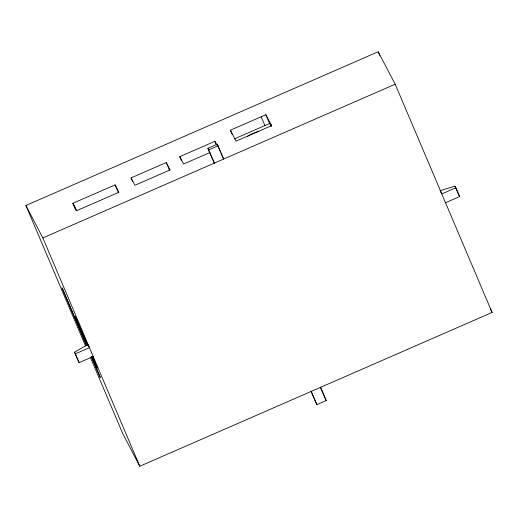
<?xml version="1.0" encoding="UTF-8"?>
<svg xmlns="http://www.w3.org/2000/svg" width="518" height="518" viewBox="0 0 518 518"><rect width="100%" height="100%" fill="white"/><g stroke="black" fill="none" stroke-linecap="round" stroke-linejoin="round"><path stroke-width="0.78" d="M74.553 352.214L87.775 344.476L89.452 347.682L75.388 353.813L74.553 352.214L78.296 361.027L79.131 362.632L93.195 356.494M85.574 346.05L25.9 205.497L378.185 51.755L395.189 84.214L492.1 312.451L139.789 466.245L122.837 433.806L90.313 357.206M230.38 130.193L265.857 114.711L271.574 125.641L236.091 141.123L230.38 130.193L232.245 134.602M72.876 203.296L115.061 184.887L118.913 192.262L76.729 210.671L72.876 203.296L75.058 208.437M131.086 177.894L166.246 162.555L170.098 169.923L134.945 185.263L131.086 177.894L132.647 181.565M181.3 160.334L179.74 156.663L214.892 141.323L216.647 144.671M207.886 148.297L214.335 163.118L207.886 148.297L217.256 144.205L223.711 159.026L222.034 155.821M208.722 149.896L218.097 145.804M234.117 139.005L269.6 123.524L270.992 126.191M209.958 152.525L183.599 164.031L179.74 156.663M25.9 205.497L42.858 237.93L395.189 84.214M455.834 187.788L441.77 193.926L440.099 190.721L454.998 186.189L455.834 187.788L459.576 196.6L445.512 202.739M310.871 391.155L316.874 404.616L326.243 400.524L320.636 387.302M490.255 308.935L492.1 312.451M459.576 196.6L454.998 186.189M325.686 399.456L326.243 400.524M320.247 387.063L325.408 398.918M378.185 51.755L379.733 55.4M270.733 124.035L271.672 126.243M265.857 114.711L269.6 123.524M261.169 116.757L264.912 125.57M214.892 141.323L216.453 144.995M311.26 391.394L316.874 404.616M166.246 162.555L169.671 170.629M115.061 184.887L118.492 192.968M73.711 204.901L76.211 210.774M42.858 237.93L139.789 466.245M87.775 344.476L88.714 346.678M88.066 346.069L77.454 321.063L75.142 316.64L87.315 345.318M92.444 356.365L97.436 368.13L92.003 356.352M86.778 345.687L62.043 287.794L86.571 345.564M91.492 356.792L100.298 377.531L91.285 356.675M75.388 353.813L79.131 362.632M217.256 144.205L220.241 151.463M220.843 152.914L221.736 155.096M247.565 136.422A12.328 4.345 -23 0 1 258.858 131.494"/></g></svg>
